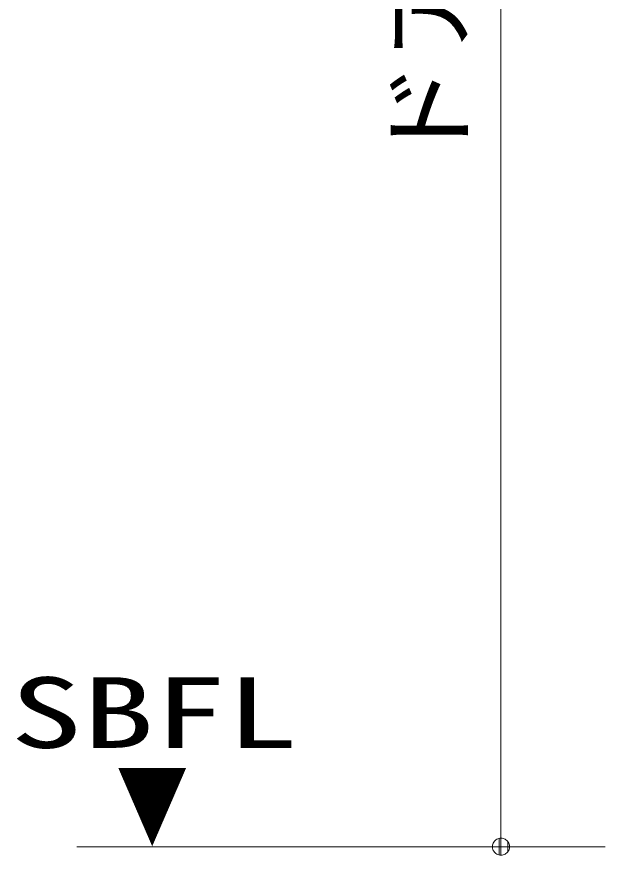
# Model space of a CAD drawing. Units: millimetres on the paper. Extents: x -305 to 305, y -152 to 152.
# Drawn here: x -119.12 to -98.74, y 21.86 to 50.4 of the extents above; entities that cross this region are included whole.
import ezdxf
from ezdxf.enums import TextEntityAlignment as Align

# ---------------------------------------------------------------- set-up
doc = ezdxf.new("R2010")
doc.units = ezdxf.units.MM
doc.linetypes.add('LONG_CHAIN', pattern=[21, 18, -1, 1, -1])
doc.layers.add('0-2_0', color=7, linetype='Continuous', lineweight=9)
doc.layers.add('0-3_S3', color=7, linetype='Continuous', lineweight=9)
doc.styles.add('ＭＳ ゴシック', font='')
doc.styles.get('ＭＳ ゴシック').set_extended_font_data('MS Gothic')

# ---------------------------------------------------------------- blocks, each defined once
blk = doc.blocks.new('_DOTSMALL')
at = {"layer": '0-2_0'}
for p, q in [((0.0746, 0.1), (-0.0746, 0.1)), ((0.1223, -0.0248), (-0.1223, -0.0248))]:
    blk.add_line(p, q, dxfattribs=at)
for points in [[(0.125, 0), (0.124, 0.0157), (0.1211, 0.0311), (0.1162, 0.046), (0.1095, 0.0602), (0.1011, 0.0735), (0.0911, 0.0856), (0.0797, 0.0963), (0.067, 0.1055), (0.0532, 0.1131), (0.0386, 0.1189), (0.0234, 0.1228), (0.0078, 0.1248), (-0.0078, 0.1248), (-0.0234, 0.1228), (-0.0386, 0.1189), (-0.0532, 0.1131), (-0.067, 0.1055), (-0.0797, 0.0963), (-0.0911, 0.0856), (-0.1011, 0.0735), (-0.1095, 0.0602), (-0.1162, 0.046), (-0.1211, 0.0311), (-0.124, 0.0157), (-0.125, 0), (0, 0)], [(-0.125, 0), (-0.124, -0.0157), (-0.1211, -0.0311), (-0.1162, -0.046), (-0.1095, -0.0602), (-0.1011, -0.0735), (-0.0911, -0.0856), (-0.0797, -0.0963), (-0.067, -0.1055), (-0.0532, -0.1131), (-0.0386, -0.1189), (-0.0234, -0.1228), (-0.0078, -0.1248), (0.0078, -0.1248), (0.0234, -0.1228), (0.0386, -0.1189), (0.0532, -0.1131), (0.067, -0.1055), (0.0797, -0.0963), (0.0911, -0.0856), (0.1011, -0.0735), (0.1095, -0.0602), (0.1162, -0.046), (0.1211, -0.0311), (0.124, -0.0157), (0.125, 0), (0, 0)]]:
    blk.add_lwpolyline(points, close=True, dxfattribs=at)

msp = doc.modelspace()

# ---------------------------------------------------------------- linework, layer by layer
at = {"layer": '0-3_S3'}
for p, q in [((-102.628, 103.899), (-102.628, 22.149)), ((-102.689, 22.149), (-101.628, 22.149))]:
    msp.add_line(p, q, dxfattribs=at)
at = {"layer": '0-3_S3', "linetype": 'LONG_CHAIN'}
msp.add_line((-117.076, 22.149), (-69.727, 22.149), dxfattribs=at)

# ---------------------------------------------------------------- block references
at = {"layer": '0-3_S3', "xscale": 2.32, "yscale": 2.32, "rotation": 270}
msp.add_blockref('_DOTSMALL', (-102.628, 22.149), dxfattribs=at)

# ---------------------------------------------------------------- texts
at = {"layer": '0-3_S3', "style": 'ＭＳ ゴシック', "width": 1.1}
msp.add_text('ドア高：2000\u3000〈2150〉', height=2.405, rotation=90, dxfattribs=at).set_placement((-103.166, 45.289), align=Align.BOTTOM_LEFT)
at = {"layer": '0-3_S3', "style": 'ＭＳ ゴシック'}
for s, width, p in [('SBFL', 1.5, (-119.346, 24.792)), ('▼', 0.75, (-115.737, 21.659))]:
    msp.add_text(s, height=2.405, dxfattribs=dict(at, width=width)).set_placement(p, align=Align.BOTTOM_LEFT)

doc.saveas('drawing.dxf')
